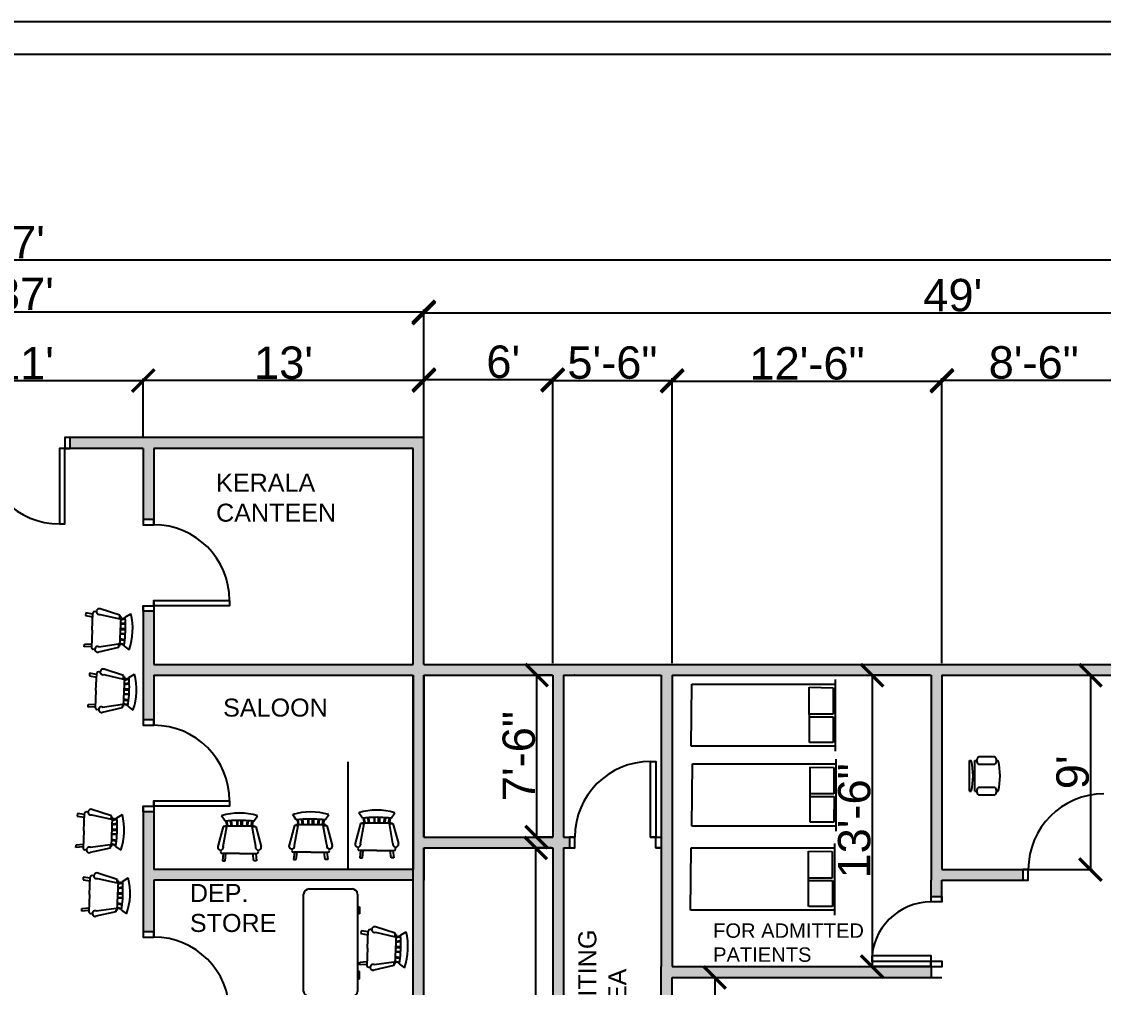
# Model space of a CAD drawing. Header units: inches. Extents: x 2770 to 5455, y -1794 to 2520.
# Drawn here: x 4144 to 4745, y 1983 to 2520 of the extents above; entities that cross this region are included whole.
import ezdxf

# ---------------------------------------------------------------- set-up
doc = ezdxf.new("R2010")
doc.units = ezdxf.units.IN
for name, color, linetype in [('dimension', 2, 'Continuous'), ('doors and windows', 220, 'Continuous'), ('NAMING', 30, 'Continuous')]:
    doc.layers.add(name, color=color, linetype=linetype)
doc.styles.add('Annotative', font='arial.ttf')
doc.styles.get("Standard").update_dxf_attribs({"font": 'arial.ttf', "height": 42})
doc.dimstyles.new('ISO-25', dxfattribs={"dimtxt": 18, "dimasz": 12.5, "dimexe": 1.25, "dimexo": 0.625, "dimtad": 1, "dimdec": 0, "dimlunit": 4, "dimtxsty": 'Annotative', "dimblk": 'ARCHTICK', "dimcen": 2.5, "dimclrt": 256, "dimadec": 0, "dimazin": 0, "dimtfac": 1, "dimtdec": 0, "dimtmove": 0, "dimatfit": 3, "dimfxl": 1, "dimarcsym": 0})

# ---------------------------------------------------------------- blocks, each defined once
blk = doc.blocks.new('Chair - Desk')
at = {"linetype": 'Continuous'}
for p, q in [((-8.5, 0), (-8.5, -1)), ((-8.5, 0), (8.5, 0)), ((8.5, 0), (8.5, -1)), ((-10.5, -5), (-10.5, -14)), ((-8.5, -3), (-8.5, -4)), ((-8.5, -3), (8.5, -3)), ((-6.5, -14), (-6.5, -5)), ((-2, -3), (-2, -1.9355)), ((2, -1.9576), (2, -3)), ((6.5, -5), (6.5, -14)), ((8.5, -3), (8.5, -4)), ((10.5, -14), (10.5, -5)), ((-8.5, -15), (-8.5, -16)), ((8.5, -15), (8.5, -16))]:
    blk.add_line(p, q, dxfattribs=at)
for centre, radius, start, end in [((-8.5, -6.5), 2.5, 36.8699, 143.1301), ((0, 34.625), 36.625, 256.5803, 283.4197), ((8.5, -6.5), 2.5, 36.8699, 143.1301), ((-8.5, -12.5), 2.5, 216.8699, 323.1301), ((0, 19.625), 36.625, 256.5803, 283.4197), ((8.5, -12.5), 2.5, 216.8699, 323.1301)]:
    blk.add_arc(centre, radius, start, end, dxfattribs=at)
blk = doc.blocks.new('Bed - Queen')
at = {"linetype": 'Continuous'}
for p, q in [((8.04, 0), (47.99, 0)), ((10.62, -79.61), (10.62, 0.39)), ((12.43, -14.4), (12.63, -1.2)), ((12.63, -1.2), (27.37, -1.2)), ((27.37, -1.2), (27.37, -14.38)), ((28.77, -1.05), (43.11, -1.13)), ((28.77, -14.25), (28.77, -1.05)), ((43.11, -1.17), (43.11, -14.33)), ((45.22, -0.11), (45.22, -80.11)), ((43.11, -14.36), (12.43, -14.39)), ((45.22, -80.11), (10.62, -79.61))]:
    blk.add_line(p, q, dxfattribs=at)
blk = doc.blocks.new('Desk - 30 x 60 in.')
at = {"linetype": 'Continuous'}
for p, q in [((-26.999995, 0), (26.999995, 0)), ((-29.999995, -27), (-29.999995, -3)), ((29.999995, -3), (29.999995, -27)), ((26.999995, -30), (-26.999995, -30)), ((-20.000005, -30), (-20.000005, -31)), ((-16.000005, -31), (-16.000005, -30)), ((15.999995, -31), (15.999995, -30)), ((19.999995, -30), (19.999995, -31)), ((-20.000005, -31), (-16.000005, -31)), ((19.999995, -31), (15.999995, -31))]:
    blk.add_line(p, q, dxfattribs=at)
for centre, start, end in [((-26.499995, -3.5), 98.1301, 171.8699), ((26.499995, -3.5), 8.130102, 81.8699), ((-26.499995, -26.5), 188.1301, 261.8699), ((26.499995, -26.5), 278.1301, 351.8699)]:
    blk.add_arc(centre, 3.535534, start, end, dxfattribs=at)
blk = doc.blocks.new('Chair - Rocking')
at = {"linetype": 'Continuous'}
for p, q in [((-8, -4.5), (-10, -1.5)), ((-7.5, -4.5), (-7, -7)), ((-6.5, -7), (-7.02225, -4.43)), ((-4.5, -7), (-4.96674, -4.19951)), ((-4, -7), (-4.40532, -4.16272)), ((-1.5, -4.05012), (-1.5, -7)), ((-1, -7), (-1, -4.05012)), ((1, -7), (1, -4.04655)), ((1.5, -4.05012), (1.5, -7)), ((4, -7), (4.40187, -4.18694)), ((4.5, -7), (4.96761, -4.19437)), ((6.5, -7), (7, -4.4057)), ((7.5, -4.5), (7, -7)), ((8, -4.5), (10, -1.5)), ((-9, -7.5), (-12, -18.49999)), ((-7, -7.5), (-9, -7.5)), ((-9, -18.49999), (-7, -7.5)), ((-8.23428, -6.99939), (-8.3093, -7.47958)), ((-8.23041, -7), (8.23915, -7)), ((7, -7.5), (9, -7.5)), ((9, -18.49999), (7, -7.5)), ((8.31071, -7.48854), (8.23449, -7.00073)), ((9, -7.5), (12, -18.49999)), ((-10.36644, -20.64523), (-10.5, -21.49999)), ((-9, -22.49999), (-9.5, -26.49999)), ((0, -22.49999), (-9.5, -22.49999)), ((-8, -26.49999), (-7.5, -22.49999)), ((0, -22.49999), (9.5, -22.49999)), ((8, -26.49999), (7.5, -22.49999)), ((9, -22.49999), (9.5, -26.49999)), ((10.5, -21.49999), (10.3575, -20.58798)), ((-9.5, -26.49999), (-8, -26.49999)), ((9.5, -26.49999), (8, -26.49999))]:
    blk.add_line(p, q, dxfattribs=at)
for centre, radius, start, end in [((0, -34.08333), 34.08333, 72.93847, 107.0615), ((0, -68.25004), 64.25, 93.92211, 97.15267), ((0, -68.25004), 64.25, 82.84733, 93.92211), ((-10.5, -18.99999), 1.58114, 161.5651, 18.43495), ((-9.5, -21.49999), 1, 180, 270), ((10.5, -18.99999), 1.58114, 161.5651, 18.43495), ((9.5, -21.49999), 1, 270, 0)]:
    blk.add_arc(centre, radius, start, end, dxfattribs=at)
blk = doc.blocks.new('_ArchTick')
at = {"color": 0, "linetype": 'ByBlock', "const_width": 0.15}
blk.add_lwpolyline([(-0.5, -0.5), (0.5, 0.5)], dxfattribs=at)
blk = doc.blocks.new('*D48')
at = {"layer": 'Defpoints', "color": 0, "transparency": 16777216}
for p in [(4955.41, 2387.56), (3311.41, 2162.84), (4955.41, 2162.84)]:
    blk.add_point(p, dxfattribs=at)
at = {"layer": 'dimension', "color": 0, "lineweight": -2, "transparency": 16777216}
for p, q in [((3311.41, 2163.46), (3311.41, 2388.81)), ((3311.41, 2387.56), (4955.41, 2387.56)), ((4955.41, 2163.46), (4955.41, 2388.81))]:
    blk.add_line(p, q, dxfattribs=at)
at = {"layer": 'dimension', "color": 0, "lineweight": -2, "transparency": 16777216, "xscale": 12.5, "yscale": 12.5, "zscale": 12.5, "rotation": 180}
blk.add_blockref('_ArchTick', (3311.41, 2387.56), dxfattribs=at)
at = {"layer": 'dimension', "color": 0, "lineweight": -2, "transparency": 16777216, "xscale": 12.5, "yscale": 12.5, "zscale": 12.5}
blk.add_blockref('_ArchTick', (4955.41, 2387.56), dxfattribs=at)
at = {"layer": 'dimension', "transparency": 16777216, "insert": (4133.41, 2397.38), "char_height": 18, "attachment_point": 5, "style": 'Annotative'}
blk.add_mtext("137'", dxfattribs=at)
blk = doc.blocks.new('*D50')
at = {"layer": 'Defpoints', "color": 0, "transparency": 16777216}
for p in [(4367.41, 2358.75), (3923.41, 2288.84), (4367.41, 2288.84)]:
    blk.add_point(p, dxfattribs=at)
at = {"layer": 'dimension', "color": 0, "lineweight": -2, "transparency": 16777216}
for p, q in [((3923.41, 2289.46), (3923.41, 2360)), ((3923.41, 2358.75), (4367.41, 2358.75)), ((4367.41, 2289.46), (4367.41, 2360))]:
    blk.add_line(p, q, dxfattribs=at)
at = {"layer": 'dimension', "color": 0, "lineweight": -2, "transparency": 16777216, "xscale": 12.5, "yscale": 12.5, "zscale": 12.5, "rotation": 180}
blk.add_blockref('_ArchTick', (3923.41, 2358.75), dxfattribs=at)
at = {"layer": 'dimension', "color": 0, "lineweight": -2, "transparency": 16777216, "xscale": 12.5, "yscale": 12.5, "zscale": 12.5}
blk.add_blockref('_ArchTick', (4367.41, 2358.75), dxfattribs=at)
at = {"layer": 'dimension', "transparency": 16777216, "insert": (4145.41, 2368.58), "char_height": 18, "attachment_point": 5, "style": 'Annotative'}
blk.add_mtext("37'", dxfattribs=at)
blk = doc.blocks.new('*D51')
at = {"layer": 'Defpoints', "color": 0, "transparency": 16777216}
for p in [(4955.41, 2358.11), (4367.41, 2162.84), (4955.41, 2162.84)]:
    blk.add_point(p, dxfattribs=at)
at = {"layer": 'dimension', "color": 0, "lineweight": -2, "transparency": 16777216}
for p, q in [((4367.41, 2163.46), (4367.41, 2359.36)), ((4367.41, 2358.11), (4955.41, 2358.11)), ((4955.41, 2163.46), (4955.41, 2359.36))]:
    blk.add_line(p, q, dxfattribs=at)
at = {"layer": 'dimension', "color": 0, "lineweight": -2, "transparency": 16777216, "xscale": 12.5, "yscale": 12.5, "zscale": 12.5, "rotation": 180}
blk.add_blockref('_ArchTick', (4367.41, 2358.11), dxfattribs=at)
at = {"layer": 'dimension', "color": 0, "lineweight": -2, "transparency": 16777216, "xscale": 12.5, "yscale": 12.5, "zscale": 12.5}
blk.add_blockref('_ArchTick', (4955.41, 2358.11), dxfattribs=at)
at = {"layer": 'dimension', "transparency": 16777216, "insert": (4661.41, 2367.93), "char_height": 18, "attachment_point": 5, "style": 'Annotative'}
blk.add_mtext("49'", dxfattribs=at)
blk = doc.blocks.new('*D75')
at = {"layer": 'Defpoints', "color": 0, "transparency": 16777216}
for p in [(4439.07, 2321.09), (4367.41, 2162.84), (4439.07, 2162.84)]:
    blk.add_point(p, dxfattribs=at)
at = {"layer": 'dimension', "color": 0, "lineweight": -2, "transparency": 16777216}
for p, q in [((4367.41, 2163.46), (4367.41, 2322.34)), ((4367.41, 2321.09), (4439.07, 2321.09)), ((4439.07, 2163.46), (4439.07, 2322.34))]:
    blk.add_line(p, q, dxfattribs=at)
at = {"layer": 'dimension', "color": 0, "lineweight": -2, "transparency": 16777216, "xscale": 12.5, "yscale": 12.5, "zscale": 12.5, "rotation": 180}
blk.add_blockref('_ArchTick', (4367.41, 2321.09), dxfattribs=at)
at = {"layer": 'dimension', "color": 0, "lineweight": -2, "transparency": 16777216, "xscale": 12.5, "yscale": 12.5, "zscale": 12.5}
blk.add_blockref('_ArchTick', (4439.07, 2321.09), dxfattribs=at)
at = {"layer": 'dimension', "transparency": 16777216, "insert": (4411.57, 2330.9), "char_height": 18, "attachment_point": 5, "style": 'Annotative'}
blk.add_mtext("6'", dxfattribs=at)
blk = doc.blocks.new('*D76')
at = {"layer": 'Defpoints', "color": 0, "transparency": 16777216}
for p in [(4505.41, 2320.62), (4439.07, 2162.84), (4505.41, 2162.84)]:
    blk.add_point(p, dxfattribs=at)
at = {"layer": 'dimension', "color": 0, "lineweight": -2, "transparency": 16777216}
for p, q in [((4439.07, 2163.46), (4439.07, 2321.87)), ((4505.41, 2163.46), (4505.41, 2321.87)), ((4439.07, 2320.62), (4505.41, 2320.62))]:
    blk.add_line(p, q, dxfattribs=at)
at = {"layer": 'dimension', "color": 0, "lineweight": -2, "transparency": 16777216, "xscale": 12.5, "yscale": 12.5, "zscale": 12.5, "rotation": 180}
blk.add_blockref('_ArchTick', (4439.07, 2320.62), dxfattribs=at)
at = {"layer": 'dimension', "color": 0, "lineweight": -2, "transparency": 16777216, "xscale": 12.5, "yscale": 12.5, "zscale": 12.5}
blk.add_blockref('_ArchTick', (4505.41, 2320.62), dxfattribs=at)
at = {"layer": 'dimension', "transparency": 16777216, "insert": (4472.24, 2330.43), "char_height": 18, "attachment_point": 5, "style": 'Annotative'}
blk.add_mtext('5\'-6"', dxfattribs=at)
blk = doc.blocks.new('*D77')
at = {"layer": 'Defpoints', "color": 0, "transparency": 16777216}
for p in [(4655.41, 2320.18), (4655.41, 2177.27), (4505.41, 2162.84)]:
    blk.add_point(p, dxfattribs=at)
at = {"layer": 'dimension', "color": 0, "lineweight": -2, "transparency": 16777216}
for p, q in [((4505.41, 2163.46), (4505.41, 2321.43)), ((4655.41, 2177.9), (4655.41, 2321.43)), ((4505.41, 2320.18), (4655.41, 2320.18))]:
    blk.add_line(p, q, dxfattribs=at)
at = {"layer": 'dimension', "color": 0, "lineweight": -2, "transparency": 16777216, "xscale": 12.5, "yscale": 12.5, "zscale": 12.5, "rotation": 180}
blk.add_blockref('_ArchTick', (4505.41, 2320.18), dxfattribs=at)
at = {"layer": 'dimension', "color": 0, "lineweight": -2, "transparency": 16777216, "xscale": 12.5, "yscale": 12.5, "zscale": 12.5}
blk.add_blockref('_ArchTick', (4655.41, 2320.18), dxfattribs=at)
at = {"layer": 'dimension', "transparency": 16777216, "insert": (4580.41, 2330), "char_height": 18, "attachment_point": 5, "style": 'Annotative'}
blk.add_mtext('12\'-6"', dxfattribs=at)
blk = doc.blocks.new('*D78')
at = {"layer": 'Defpoints', "color": 0, "transparency": 16777216}
for p in [(4757.41, 2320.71), (4757.41, 2181.26), (4655.41, 2162.84)]:
    blk.add_point(p, dxfattribs=at)
at = {"layer": 'dimension', "color": 0, "lineweight": -2, "transparency": 16777216}
for p, q in [((4655.41, 2163.46), (4655.41, 2321.96)), ((4757.41, 2181.88), (4757.41, 2321.96)), ((4655.41, 2320.71), (4757.41, 2320.71))]:
    blk.add_line(p, q, dxfattribs=at)
at = {"layer": 'dimension', "color": 0, "lineweight": -2, "transparency": 16777216, "xscale": 12.5, "yscale": 12.5, "zscale": 12.5, "rotation": 180}
blk.add_blockref('_ArchTick', (4655.41, 2320.71), dxfattribs=at)
at = {"layer": 'dimension', "color": 0, "lineweight": -2, "transparency": 16777216, "xscale": 12.5, "yscale": 12.5, "zscale": 12.5}
blk.add_blockref('_ArchTick', (4757.41, 2320.71), dxfattribs=at)
at = {"layer": 'dimension', "transparency": 16777216, "insert": (4706.41, 2330.53), "char_height": 18, "attachment_point": 5, "style": 'Annotative'}
blk.add_mtext('8\'-6"', dxfattribs=at)
blk = doc.blocks.new('*D93')
at = {"layer": 'Defpoints', "color": 0, "transparency": 16777216}
for p in [(4211.41, 2320.53), (4079.41, 2288.84), (4211.41, 2288.84)]:
    blk.add_point(p, dxfattribs=at)
at = {"layer": 'dimension', "color": 0, "lineweight": -2, "transparency": 16777216}
for p, q in [((4079.41, 2289.46), (4079.41, 2321.78)), ((4211.41, 2289.46), (4211.41, 2321.78)), ((4079.41, 2320.53), (4211.41, 2320.53))]:
    blk.add_line(p, q, dxfattribs=at)
at = {"layer": 'dimension', "color": 0, "lineweight": -2, "transparency": 16777216, "xscale": 12.5, "yscale": 12.5, "zscale": 12.5, "rotation": 180}
blk.add_blockref('_ArchTick', (4079.41, 2320.53), dxfattribs=at)
at = {"layer": 'dimension', "color": 0, "lineweight": -2, "transparency": 16777216, "xscale": 12.5, "yscale": 12.5, "zscale": 12.5}
blk.add_blockref('_ArchTick', (4211.41, 2320.53), dxfattribs=at)
at = {"layer": 'dimension', "transparency": 16777216, "insert": (4145.41, 2330.19), "char_height": 18, "attachment_point": 5, "style": 'Annotative'}
blk.add_mtext("11'", dxfattribs=at)
blk = doc.blocks.new('*D94')
at = {"layer": 'Defpoints', "color": 0, "transparency": 16777216}
for p in [(4211.41, 2320.53), (4211.41, 2288.84), (4367.41, 2288.84)]:
    blk.add_point(p, dxfattribs=at)
at = {"layer": 'dimension', "color": 0, "lineweight": -2, "transparency": 16777216}
for p, q in [((4211.41, 2289.46), (4211.41, 2321.78)), ((4367.41, 2289.46), (4367.41, 2321.78)), ((4367.41, 2320.53), (4211.41, 2320.53))]:
    blk.add_line(p, q, dxfattribs=at)
at = {"layer": 'dimension', "color": 0, "lineweight": -2, "transparency": 16777216, "xscale": 12.5, "yscale": 12.5, "zscale": 12.5, "rotation": 180}
blk.add_blockref('_ArchTick', (4211.41, 2320.53), dxfattribs=at)
at = {"layer": 'dimension', "color": 0, "lineweight": -2, "transparency": 16777216, "xscale": 12.5, "yscale": 12.5, "zscale": 12.5}
blk.add_blockref('_ArchTick', (4367.41, 2320.53), dxfattribs=at)
at = {"layer": 'dimension', "transparency": 16777216, "insert": (4289.41, 2330.35), "char_height": 18, "attachment_point": 5, "style": 'Annotative'}
blk.add_mtext("13'", dxfattribs=at)
blk = doc.blocks.new('*D103')
at = {"layer": 'Defpoints', "color": 0, "transparency": 16777216}
for p in [(4439.07, 2060.84), (4429.57, 1778.84), (4439.07, 1778.84)]:
    blk.add_point(p, dxfattribs=at)
at = {"layer": 'dimension', "color": 0, "lineweight": -2, "transparency": 16777216}
for p, q in [((4438.45, 2060.84), (4428.32, 2060.84)), ((4429.57, 2060.84), (4429.57, 1778.84)), ((4438.45, 1778.84), (4428.32, 1778.84))]:
    blk.add_line(p, q, dxfattribs=at)
at = {"layer": 'dimension', "color": 0, "lineweight": -2, "transparency": 16777216, "xscale": 12.5, "yscale": 12.5, "zscale": 12.5}
for p, rotation in [((4429.57, 2060.84), 90), ((4429.57, 1778.84), 270)]:
    blk.add_blockref('_ArchTick', p, dxfattribs=dict(at, rotation=rotation))
at = {"layer": 'dimension', "transparency": 16777216, "insert": (4419.75, 1919.84), "char_height": 18, "attachment_point": 5, "rotation": 90, "style": 'Annotative'}
blk.add_mtext('23\'-6"', dxfattribs=at)
blk = doc.blocks.new('*D104')
at = {"layer": 'Defpoints', "color": 0, "transparency": 16777216}
for p in [(4439.07, 2156.84), (4430.12, 2066.84), (4439.07, 2066.84)]:
    blk.add_point(p, dxfattribs=at)
at = {"layer": 'dimension', "color": 0, "lineweight": -2, "transparency": 16777216}
for p, q in [((4438.45, 2156.84), (4428.87, 2156.84)), ((4430.12, 2156.84), (4430.12, 2066.84)), ((4438.45, 2066.84), (4428.87, 2066.84))]:
    blk.add_line(p, q, dxfattribs=at)
at = {"layer": 'dimension', "color": 0, "lineweight": -2, "transparency": 16777216, "xscale": 12.5, "yscale": 12.5, "zscale": 12.5}
for p, rotation in [((4430.12, 2156.84), 90), ((4430.12, 2066.84), 270)]:
    blk.add_blockref('_ArchTick', p, dxfattribs=dict(at, rotation=rotation))
at = {"layer": 'dimension', "transparency": 16777216, "insert": (4420.3, 2111.84), "char_height": 18, "attachment_point": 5, "rotation": 90, "style": 'Annotative'}
blk.add_mtext('7\'-6"', dxfattribs=at)
blk = doc.blocks.new('*D105')
at = {"layer": 'Defpoints', "color": 0, "transparency": 16777216}
for p in [(4655.41, 2156.84), (4655.41, 2048.84), (4737.93, 2048.84)]:
    blk.add_point(p, dxfattribs=at)
at = {"layer": 'dimension', "color": 0, "lineweight": -2, "transparency": 16777216}
for p, q in [((4656.04, 2156.84), (4739.18, 2156.84)), ((4737.93, 2156.84), (4737.93, 2048.84)), ((4656.04, 2048.84), (4739.18, 2048.84))]:
    blk.add_line(p, q, dxfattribs=at)
at = {"layer": 'dimension', "color": 0, "lineweight": -2, "transparency": 16777216, "xscale": 12.5, "yscale": 12.5, "zscale": 12.5}
for p, rotation in [((4737.93, 2156.84), 90), ((4737.93, 2048.84), 270)]:
    blk.add_blockref('_ArchTick', p, dxfattribs=dict(at, rotation=rotation))
at = {"layer": 'dimension', "transparency": 16777216, "insert": (4728.12, 2102.84), "char_height": 18, "attachment_point": 5, "rotation": 90, "style": 'Annotative'}
blk.add_mtext("9'", dxfattribs=at)
blk = doc.blocks.new('*D106')
at = {"layer": 'Defpoints', "color": 0, "transparency": 16777216}
for p in [(4649.41, 2156.84), (4616.55, 1994.84), (4649.41, 1994.84)]:
    blk.add_point(p, dxfattribs=at)
at = {"layer": 'dimension', "color": 0, "lineweight": -2, "transparency": 16777216}
for p, q in [((4648.79, 2156.84), (4615.3, 2156.84)), ((4616.55, 2156.84), (4616.55, 1994.84)), ((4648.79, 1994.84), (4615.3, 1994.84))]:
    blk.add_line(p, q, dxfattribs=at)
at = {"layer": 'dimension', "color": 0, "lineweight": -2, "transparency": 16777216, "xscale": 12.5, "yscale": 12.5, "zscale": 12.5}
for p, rotation in [((4616.55, 2156.84), 90), ((4616.55, 1994.84), 270)]:
    blk.add_blockref('_ArchTick', p, dxfattribs=dict(at, rotation=rotation))
at = {"layer": 'dimension', "transparency": 16777216, "insert": (4606.73, 2075.84), "char_height": 18, "attachment_point": 5, "rotation": 90, "style": 'Annotative'}
blk.add_mtext('13\'-6"', dxfattribs=at)
blk = doc.blocks.new('*D107')
at = {"layer": 'Defpoints', "color": 0, "transparency": 16777216}
for p in [(4505.41, 1988.84), (4505.41, 1778.84), (4529.11, 1778.84)]:
    blk.add_point(p, dxfattribs=at)
at = {"layer": 'dimension', "color": 0, "lineweight": -2, "transparency": 16777216}
for p, q in [((4506.04, 1988.84), (4530.36, 1988.84)), ((4529.11, 1988.84), (4529.11, 1778.84)), ((4506.04, 1778.84), (4530.36, 1778.84))]:
    blk.add_line(p, q, dxfattribs=at)
at = {"layer": 'dimension', "color": 0, "lineweight": -2, "transparency": 16777216, "xscale": 12.5, "yscale": 12.5, "zscale": 12.5}
for p, rotation in [((4529.11, 1988.84), 90), ((4529.11, 1778.84), 270)]:
    blk.add_blockref('_ArchTick', p, dxfattribs=dict(at, rotation=rotation))
at = {"layer": 'dimension', "transparency": 16777216, "insert": (4519.3, 1883.84), "char_height": 18, "attachment_point": 5, "rotation": 90, "style": 'Annotative'}
blk.add_mtext('17\'-6"', dxfattribs=at)

msp = doc.modelspace()

# ---------------------------------------------------------------- hatches: boundary and pattern name
h = msp.add_hatch()
h.set_pattern_fill('AR-CONC', color=256, scale=0.05)
h.paths.add_polyline_path([(4367.41, 1802.84), (4361.41, 1808.84), (4361.41, 1682.84), (4217.41, 1682.84), (4170.83, 1682.84), (4170.83, 1676.88), (4367.41, 1676.84)])
h.paths.add_polyline_path([(4367.41, 1922.84), (4367.41, 2060.84), (4439.07, 2060.84), (4439.08, 1832.67), (4445.07, 1832.67), (4445.07, 1838.84), (4445.07, 2060.84), (4448.36, 2060.84), (4448.36, 2066.84), (4445.07, 2066.84), (4445.07, 2156.84), (4499.41, 2156.84), (4499.41, 1994.84), (4499.41, 1929.84), (4505.41, 1929.84), (4505.41, 1988.84), (4649.41, 1988.84), (4649.41, 1994.82), (4649.31, 1994.82), (4505.41, 1994.84), (4505.41, 2156.84), (4649.41, 2156.84), (4649.41, 2042.84), (4649.41, 2033.82), (4655.41, 2033.82), (4655.41, 2042.84), (4700.41, 2042.84), (4700.41, 2048.84), (4655.41, 2048.84), (4655.41, 2156.84), (4751.41, 2156.84), (4751.41, 2162.84), (4649.41, 2162.84), (4505.41, 2162.84), (4367.41, 2162.84), (4367.41, 2288.84), (4170.92, 2288.84), (4170.92, 2282.84), (4211.41, 2282.84), (4211.41, 2243.4), (4217.41, 2243.4), (4217.41, 2282.84), (4361.41, 2282.84), (4361.41, 2162.84), (4217.41, 2162.84), (4217.41, 2192.4), (4211.41, 2192.4), (4211.41, 2131.96), (4217.41, 2131.96), (4217.41, 2156.84), (4361.41, 2156.84), (4361.41, 2048.84), (4361.41, 1922.84), (4277.92, 1922.84), (4277.92, 1916.84), (4361.41, 1916.84), (4361.41, 1808.84), (4367.41, 1802.84)])
h.paths.add_polyline_path([(4367.41, 2066.84), (4367.41, 2156.84), (4439.07, 2156.84), (4439.07, 2066.84)], flags=16)
h = msp.add_hatch()
h.set_pattern_fill('AR-CONC', color=256, scale=0.05)
h.paths.add_polyline_path([(4041.39, 1922.84), (4000.35, 1922.84), (4000.35, 1916.84), (4041.76, 1916.84)])
h.paths.add_polyline_path([(4277.92, 1922.84), (4217.41, 1922.84), (4217.41, 1956.85), (4211.41, 1955.46), (4211.41, 1886.28), (4217.41, 1886.28), (4217.41, 1916.84), (4277.92, 1916.84)])
h.paths.add_polyline_path([(4361.41, 1808.84), (4277.92, 1808.84), (4277.92, 1802.84), (4361.41, 1802.84)])
h.paths.add_polyline_path([(4277.92, 1808.84), (4217.41, 1808.84), (4217.41, 1835.28), (4211.41, 1835.28), (4211.41, 1771.49), (4217.41, 1771.72), (4217.41, 1802.84), (4277.92, 1802.84)])
h.paths.add_polyline_path([(4445.07, 1796.67), (4439.07, 1796.67), (4439.07, 1778.84), (4445.07, 1778.84)])
h.paths.add_polyline_path([(4217.41, 1963.27), (4211.41, 1963.27), (4211.41, 1955.46), (4217.41, 1956.85)])
h.paths.add_polyline_path([(4079.41, 2128.91), (4073.42, 2128.91), (4073.42, 2131.91), (4079.41, 2131.91), (4079.41, 2162.84), (4079.41, 2192.45), (4073.41, 2192.45), (4073.41, 2162.84), (3978.71, 2162.84), (3979.55, 2156.84), (3929.41, 2156.84), (3929.41, 2042.84), (4064.34, 2042.84), (4069.15, 2036.84), (4073.41, 2036.84), (4073.41, 2031.52), (4079.41, 2024.03), (4079.41, 2042.84), (4079.41, 2080.91), (4073.42, 2080.91), (4073.42, 2083.91), (4079.41, 2083.91)])
h.paths.add_polyline_path([(4073.41, 2128.91), (4073.41, 2156.84), (3929.41, 2156.84), (3929.41, 2042.84), (4064.34, 2042.84), (4073.41, 2042.84), (4073.41, 2083.91), (4031.42, 2083.91), (4031.42, 2086.91, -0.414175)], flags=16)
h.paths.add_polyline_path([(4073.41, 2128.91, 0.414175), (4031.42, 2086.91), (4073.41, 2086.91)], flags=16)
h.paths.add_polyline_path([(4073.41, 2086.91), (4031.42, 2086.91), (4031.42, 2083.91), (4073.41, 2083.91)], flags=16)
h = msp.add_hatch()
h.set_pattern_fill('AR-CONC', color=256, scale=0.05)
h.paths.add_polyline_path([(4757.41, 2094.88), (4829.41, 2094.88), (4829.41, 2100.88), (4757.41, 2100.88), (4757.41, 2100.96), (4751.41, 2100.96), (4751.41, 2042.84), (4757.41, 2042.84), (4793.41, 2042.84), (4793.41, 2048.84), (4789.38, 2048.84), (4757.41, 2048.84)])
h.paths.add_polyline_path([(4361.41, 2048.84), (4217.41, 2048.84), (4217.41, 2080.96), (4211.41, 2080.96), (4211.41, 2014.27), (4217.41, 2014.27), (4217.41, 2042.84), (4361.41, 2042.84)])

# ---------------------------------------------------------------- linework, layer by layer
for p, q in [((4367.41, 2288.84), (4167.92, 2288.84)), ((4367.41, 2162.84), (4367.41, 2288.84)), ((4211.41, 2282.84), (4164.92, 2282.84)), ((4211.41, 2282.84), (4211.41, 2240.4)), ((4361.41, 2282.84), (4217.41, 2282.84)), ((4217.41, 2282.84), (4217.41, 2282.84)), ((4217.41, 2282.84), (4217.41, 2282.84)), ((4217.41, 2282.84), (4217.41, 2240.4)), ((4361.41, 2162.84), (4361.41, 2282.84)), ((4211.41, 2195.4), (4211.41, 2128.96)), ((4217.41, 2198.4), (4217.41, 2162.84)), ((4217.41, 2162.84), (4217.41, 2162.84)), ((4217.41, 2162.84), (4217.41, 2162.84)), ((4217.41, 2162.84), (4361.41, 2162.84)), ((4367.41, 2162.84), (4505.41, 2162.84)), ((4481.41, 2162.84), (4481.41, 2162.84)), ((4481.41, 2162.84), (4481.41, 2162.84)), ((4505.41, 2162.84), (4505.41, 2162.84)), ((4505.41, 2162.84), (4505.41, 2162.84)), ((4505.41, 2162.84), (4649.41, 2162.84)), ((4649.41, 2162.84), (4649.41, 2162.84)), ((4649.41, 2162.84), (4649.41, 2162.84)), ((4649.41, 2162.84), (4757.41, 2162.84)), ((4217.41, 2156.84), (4361.41, 2156.84)), ((4217.41, 2156.84), (4217.41, 2128.96)), ((4361.41, 2066.84), (4361.41, 2156.84)), ((4361.41, 2156.84), (4361.41, 2048.84)), ((4367.41, 2156.84), (4367.41, 2066.84)), ((4367.41, 2066.84), (4367.41, 2156.84)), ((4367.41, 2156.84), (4439.07, 2156.84)), ((4439.07, 2156.84), (4439.07, 2066.84)), ((4445.07, 2156.84), (4445.07, 2066.84)), ((4445.07, 2156.84), (4499.41, 2156.84)), ((4451.41, 2156.84), (4451.07, 2156.84)), ((4499.41, 2156.84), (4499.41, 1994.84)), ((4505.41, 2156.84), (4505.41, 1994.84)), ((4505.41, 2156.84), (4649.41, 2156.84)), ((4649.41, 2156.84), (4649.41, 2042.84)), ((4655.41, 2156.84), (4655.41, 2048.84)), ((4655.41, 2156.84), (4757.41, 2156.84)), ((4325.45, 2048.84), (4325.45, 2108.66)), ((4217.41, 2086.96), (4217.41, 2048.84)), ((4211.41, 2083.96), (4211.41, 2011.27)), ((4361.41, 1922.84), (4361.41, 2066.84)), ((4367.41, 2066.84), (4439.07, 2066.84)), ((4445.07, 2066.84), (4451.07, 2066.84)), ((4451.07, 2066.84), (4451.36, 2066.84)), ((4493.36, 2066.84), (4499.41, 2066.84)), ((4367.41, 1676.84), (4367.41, 2060.84)), ((4367.41, 2060.84), (4367.41, 2060.84)), ((4367.41, 2060.84), (4367.41, 2060.84)), ((4367.41, 2060.84), (4439.07, 2060.84)), ((4367.41, 2060.84), (4367.41, 2042.84)), ((4439.07, 2060.84), (4439.08, 1832.67)), ((4445.07, 2060.84), (4445.07, 1838.84)), ((4445.07, 2060.84), (4451.07, 2060.84)), ((4451.07, 2060.84), (4451.36, 2060.84)), ((4496.36, 2060.84), (4499.41, 2060.84)), ((4361.41, 2048.84), (4217.41, 2048.84)), ((4361.41, 2048.84), (4325.45, 2048.84)), ((4655.41, 2048.84), (4703.41, 2048.84)), ((4700.41, 2048.84), (4700.41, 2042.84)), ((4361.41, 2042.84), (4217.41, 2042.84)), ((4217.41, 2042.84), (4217.41, 2011.27)), ((4217.41, 2042.84), (4217.41, 2011.27)), ((4361.41, 2042.84), (4361.41, 2042.84)), ((4649.41, 2030.82), (4649.41, 2042.84)), ((4655.41, 2042.84), (4703.41, 2042.84)), ((4655.41, 2030.82), (4655.41, 2042.84)), ((4649.41, 1994.84), (4649.41, 2000.82)), ((4499.41, 1923.84), (4499.41, 1994.84)), ((4505.41, 1994.84), (4649.41, 1994.84)), ((4649.41, 1994.84), (4649.41, 1988.84)), ((4505.41, 1988.84), (4655.41, 1988.84)), ((4505.41, 1926.84), (4505.41, 1988.84))]:
    msp.add_line(p, q)
msp.add_lwpolyline([(2769.96, 880.76), (2769.96, 2520.03), (5455.26, 2520.03), (5455.26, 880.76)])
msp.add_lwpolyline([(5425.26, 1150.76), (2799.96, 1150.76, -0.414214), (2787.96, 1162.76), (2787.96, 2490.03, -0.414214), (2799.96, 2502.03), (5425.26, 2502.03, -0.414214), (5437.26, 2490.03), (5437.26, 1162.76, -0.414214)], format="xyb", close=True)
at = {"layer": 'doors and windows'}
for points in [[(4167.92, 2282.84), (4170.92, 2282.84), (4170.92, 2288.84), (4167.92, 2288.84)], [(4167.92, 2282.84), (4170.92, 2282.84), (4170.92, 2288.84), (4167.92, 2288.84)], [(4164.92, 2240.84), (4167.92, 2240.84), (4167.92, 2282.84), (4164.92, 2282.84)], [(4164.92, 2240.84), (4167.92, 2240.84), (4167.92, 2282.84), (4164.92, 2282.84)], [(4217.41, 2240.4), (4217.41, 2243.4), (4211.41, 2243.4), (4211.41, 2240.4)], [(4217.41, 2195.4), (4217.41, 2192.4), (4211.41, 2192.4), (4211.41, 2195.4)], [(4259.41, 2198.4), (4259.41, 2195.4), (4217.41, 2195.4), (4217.41, 2198.4)], [(4217.41, 2128.96), (4217.41, 2131.96), (4211.41, 2131.96), (4211.41, 2128.96)], [(4493.36, 2108.84), (4496.36, 2108.84), (4496.36, 2066.84), (4493.36, 2066.84)], [(4259.41, 2086.96), (4259.41, 2083.96), (4217.41, 2083.96), (4217.41, 2086.96)], [(4217.41, 2083.96), (4217.41, 2080.96), (4211.41, 2080.96), (4211.41, 2083.96)], [(4451.36, 2066.84), (4448.36, 2066.84), (4448.36, 2060.84), (4451.36, 2060.84)], [(4496.36, 2066.84), (4499.36, 2066.84), (4499.36, 2060.84), (4496.36, 2060.84)], [(4703.41, 2048.84), (4700.41, 2048.84), (4700.41, 2042.84), (4703.41, 2042.84)], [(4649.41, 2030.82), (4649.41, 2033.82), (4655.41, 2033.82), (4655.41, 2030.82)], [(4217.41, 2011.27), (4217.41, 2014.27), (4211.41, 2014.27), (4211.41, 2011.27)], [(4616.41, 2000.82), (4616.41, 1997.82), (4649.41, 1997.82), (4649.41, 2000.82)], [(4649.31, 1994.82), (4649.31, 1997.82), (4655.31, 1997.82), (4655.31, 1994.82)]]:
    msp.add_lwpolyline(points, close=True, dxfattribs=at)
for centre, radius, start, end in [((4164.92, 2282.84), 42, 180, 270), ((4164.92, 2282.84), 42, 180, 270), ((4217.41, 2198.4), 42, 0, 90), ((4217.41, 2086.96), 42, 0, 90), ((4493.36, 2066.84), 42, 90, 180), ((4745.41, 2048.84), 42, 90, 180), ((4649.41, 1997.82), 33, 90, 180), ((4217.41, 1969.27), 42, 0, 90)]:
    msp.add_arc(centre, radius, start, end, dxfattribs=at)

# ---------------------------------------------------------------- block references
for name, p, rotation in [('Chair - Rocking', (4205.58, 2180.86), 267.5913787717473), ('Chair - Rocking', (4207.68, 2147.35), 267.5913787717473), ('Bed - Queen', (4596.07, 2162.5), 270), ('Chair - Desk', (4670.73, 2100.86), 90), ('Bed - Queen', (4596.46, 2118.17), 270), ('Chair - Rocking', (4200.93, 2069.43), 267.5913787717473), ('Bed - Queen', (4595.68, 2071.4), 270), ('Chair - Rocking', (4204.14, 2034.05), 267.5913787717473), ('Desk - 30 x 60 in.', (4300.63, 2008.1), 90), ('Chair - Rocking', (4358.61, 2004.17), 267.5913787717473)]:
    msp.add_blockref(name, p, dxfattribs=dict(rotation=rotation))
for p in [(4264.96, 2080.15), (4304.54, 2080.87), (4341.27, 2081.82)]:
    msp.add_blockref('Chair - Rocking', p)

# ---------------------------------------------------------------- texts
at = {"layer": 'NAMING', "attachment_point": 1}
for s, width, insert, char_height in [('KERALA\\PCANTEEN', 96.5893, (4251.95, 2268.8), 10), ('SALOON', 87.124, (4255.85, 2143.81), 10), ('DEP.\\PSTORE', 48.4706, (4237.38, 2040.78), 10), ('FOR ADMITTED PATIENTS', 86.748, (4528.23, 2018.87), 8)]:
    msp.add_mtext_dynamic_manual_height_columns(s, width=width, gutter_width=75, heights=[0], dxfattribs=dict(at, insert=insert, char_height=char_height))
at = {"layer": 'NAMING', "insert": (4453.31, 1955.69), "char_height": 10, "attachment_point": 1, "rotation": 90.00287}
msp.add_mtext_dynamic_manual_height_columns('WAITING\\PAREA', width=30.3095, gutter_width=75, heights=[0], dxfattribs=at)

# ---------------------------------------------------------------- dimensions: what is measured, and where the dimension line sits
at = {"layer": 'dimension'}
for base, p1, p2, picture, middle in [((4955.41, 2387.56), (3311.41, 2162.84), (4955.41, 2162.84), '*D48', (4133.41, 2397.38)), ((4367.41, 2358.75), (3923.41, 2288.84), (4367.41, 2288.84), '*D50', (4145.41, 2368.58)), ((4955.41, 2358.11), (4367.41, 2162.84), (4955.41, 2162.84), '*D51', (4661.41, 2367.93)), ((4211.41, 2320.53), (4079.41, 2288.84), (4211.41, 2288.84), '*D93', (4145.41, 2330.19)), ((4211.41, 2320.53), (4367.41, 2288.84), (4211.41, 2288.84), '*D94', (4289.41, 2330.35)), ((4505.41, 2320.62), (4439.07, 2162.84), (4505.41, 2162.84), '*D76', (4472.24, 2330.43)), ((4757.41, 2320.71), (4655.41, 2162.84), (4757.41, 2181.26), '*D78', (4706.41, 2330.53))]:
    dim = msp.add_linear_dim(base=base, p1=p1, p2=p2, dimstyle='ISO-25', dxfattribs=at)
    dim.commit()
    dim.dimension.update_dxf_attribs({"geometry": picture, "text_midpoint": middle})
dim = msp.add_linear_dim(base=(4439.07, 2321.09), p1=(4367.41, 2162.84), p2=(4439.07, 2162.84), dimstyle='ISO-25', dxfattribs=at)
dim.commit()
dim.dimension.update_dxf_attribs({"geometry": '*D75', "text_midpoint": (4411.57, 2321.09), "dimtype": 160})
dim = msp.add_linear_dim(base=(4655.41, 2320.18), p1=(4505.41, 2162.84), p2=(4655.41, 2177.27), dimstyle='ISO-25', override={"dimtad": 3}, dxfattribs=at)
dim.commit()
dim.dimension.update_dxf_attribs({"geometry": '*D77', "text_midpoint": (4580.41, 2320.18), "dimtype": 160})
for base, p1, p2, picture, middle in [((4430.12, 2066.84), (4439.07, 2156.84), (4439.07, 2066.84), '*D104', (4420.3, 2111.84)), ((4616.55, 1994.84), (4649.41, 2156.84), (4649.41, 1994.84), '*D106', (4606.73, 2075.84)), ((4737.93, 2048.84), (4655.41, 2156.84), (4655.41, 2048.84), '*D105', (4728.12, 2102.84)), ((4429.57, 1778.84), (4439.07, 2060.84), (4439.07, 1778.84), '*D103', (4419.75, 1919.84)), ((4529.11, 1778.84), (4505.41, 1988.84), (4505.41, 1778.84), '*D107', (4519.3, 1883.84))]:
    dim = msp.add_linear_dim(base=base, p1=p1, p2=p2, angle=90, dimstyle='ISO-25', dxfattribs=at)
    dim.commit()
    dim.dimension.update_dxf_attribs({"geometry": picture, "text_midpoint": middle})

doc.saveas('drawing.dxf')
